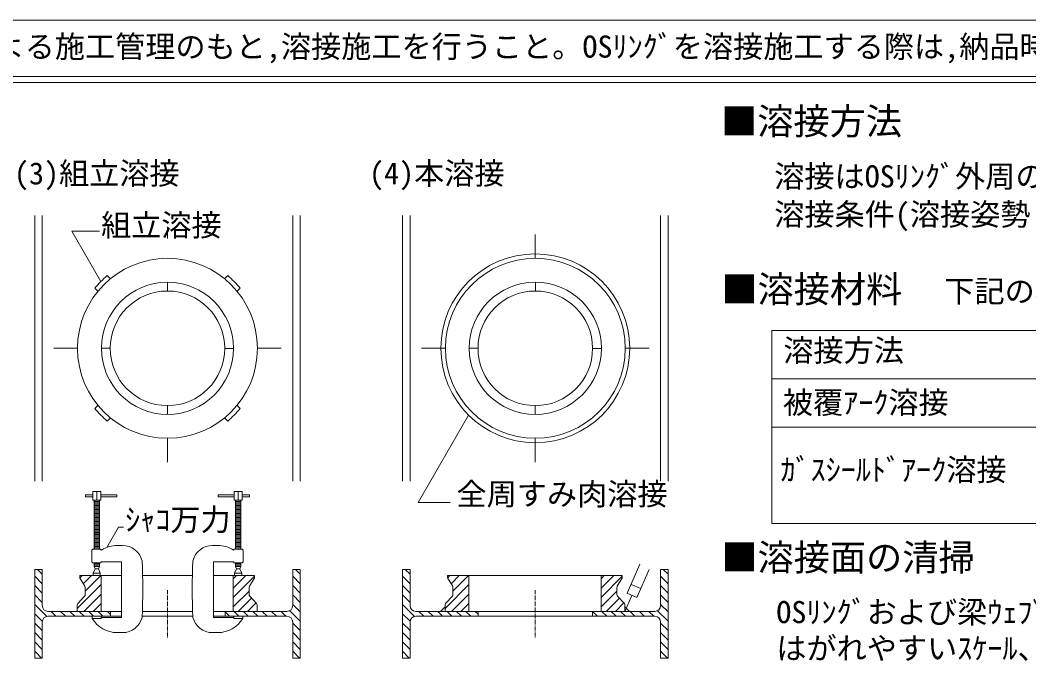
# Model space of a CAD drawing. Units: millimetres, scale not verified. Extents: x -5554 to 1990, y -5428 to 5334.
# Drawn here: x -2057 to -384, y 1039 to 2103 of the extents above; entities that cross this region are included whole.
import ezdxf
from ezdxf.enums import TextEntityAlignment as Align

# ---------------------------------------------------------------- set-up
doc = ezdxf.new("R2010")
doc.units = ezdxf.units.MM
doc.header["$LTSCALE"] = 5
doc.linetypes.add('USER2', pattern=[2, 1.25, -0.25, 0.25, -0.25])
for name, color, linetype, lineweight in [('0-3_5', 7, 'Continuous', 18), ('0-7_waku', 7, 'Continuous', 18), ('8-4_HARI', 7, 'Continuous', 18), ('8-5_SUNPOU', 7, 'Continuous', 18), ('8-6_HATTI', 7, 'Continuous', 18), ('8-9_0', 7, 'Continuous', 18)]:
    doc.layers.add(name, color=color, linetype=linetype, lineweight=lineweight)
doc.styles.add('ＭＳ ゴシック', font='')
doc.styles.get('ＭＳ ゴシック').set_extended_font_data('MS Gothic')

msp = doc.modelspace()

# ---------------------------------------------------------------- linework, layer by layer
at = {"layer": '0-3_5'}
msp.add_solid([(1761.342, 2102.852), (-5325.258, 2102.852), (-5325.258, 2102.852)], dxfattribs=at)
at = {"layer": '8-4_HARI'}
for p, q in [((-2032.48, 1779.012), (-2032.48, 1338.576)), ((-2020.001, 1779.012), (-2020.001, 1338.576)), ((-1604.523, 1779.012), (-1604.523, 1338.576)), ((-1592.044, 1779.012), (-1592.044, 1338.576)), ((-1422.48, 1779.012), (-1422.48, 1338.576)), ((-1410.001, 1779.012), (-1410.001, 1338.576)), ((-994.523, 1779.012), (-994.523, 1338.576)), ((-982.044, 1779.012), (-982.044, 1338.576)), ((-1971.051, 1752.795), (-1924.804, 1752.795)), ((-1906.868, 1674.162), (-1912.082, 1679.377)), ((-1717.657, 1674.162), (-1712.442, 1679.377)), ((-1927.63, 1653.4), (-1932.845, 1658.615)), ((-1696.894, 1653.4), (-1691.68, 1658.615)), ((-1927.63, 1464.189), (-1932.845, 1458.974)), ((-1696.894, 1464.189), (-1691.68, 1458.974)), ((-1906.868, 1443.427), (-1912.082, 1438.212)), ((-1717.657, 1443.427), (-1712.442, 1438.212)), ((-1312.951, 1448.105), (-1396.78, 1302.91)), ((-1936.135, 1321.551), (-1922.922, 1321.551)), ((-1936.135, 1321.551), (-1936.135, 1306.869)), ((-1929.528, 1321.551), (-1929.528, 1306.869)), ((-1922.922, 1321.551), (-1922.922, 1306.869)), ((-1688.39, 1321.551), (-1701.603, 1321.551)), ((-1701.603, 1321.551), (-1701.603, 1306.869)), ((-1694.996, 1321.551), (-1694.996, 1306.869)), ((-1688.39, 1321.551), (-1688.39, 1306.869)), ((-1936.135, 1315.678), (-1948.323, 1315.678)), ((-1948.323, 1315.678), (-1948.323, 1312.742)), ((-1936.135, 1312.742), (-1948.323, 1312.742)), ((-1936.135, 1306.869), (-1922.922, 1306.869)), ((-1933.933, 1306.869), (-1933.933, 1225.826)), ((-1925.124, 1306.869), (-1925.124, 1225.826)), ((-1922.922, 1312.742), (-1896.052, 1312.742)), ((-1701.603, 1312.742), (-1728.472, 1312.742)), ((-1688.39, 1306.869), (-1701.603, 1306.869)), ((-1699.4, 1306.869), (-1699.4, 1225.826)), ((-1690.592, 1306.869), (-1690.592, 1225.826)), ((-1688.39, 1315.678), (-1676.201, 1315.678)), ((-1688.39, 1312.742), (-1676.201, 1312.742)), ((-1676.201, 1315.678), (-1676.201, 1312.742)), ((-1933.933, 1304.667), (-1925.124, 1304.667)), ((-1933.933, 1302.465), (-1925.124, 1302.465)), ((-1933.933, 1300.263), (-1925.124, 1300.263)), ((-1933.933, 1298.061), (-1925.124, 1298.061)), ((-1933.933, 1295.858), (-1925.124, 1295.858)), ((-1933.933, 1293.656), (-1925.124, 1293.656)), ((-1933.933, 1291.454), (-1925.124, 1291.454)), ((-1933.933, 1289.252), (-1925.124, 1289.252)), ((-1690.592, 1304.667), (-1699.4, 1304.667)), ((-1690.592, 1302.465), (-1699.4, 1302.465)), ((-1690.592, 1300.263), (-1699.4, 1300.263)), ((-1690.592, 1298.061), (-1699.4, 1298.061)), ((-1690.592, 1295.858), (-1699.4, 1295.858)), ((-1690.592, 1293.656), (-1699.4, 1293.656)), ((-1690.592, 1291.454), (-1699.4, 1291.454)), ((-1690.592, 1289.252), (-1699.4, 1289.252)), ((-1343.231, 1302.91), (-1396.78, 1302.91)), ((-1933.933, 1287.05), (-1925.124, 1287.05)), ((-1933.933, 1284.848), (-1925.124, 1284.848)), ((-1933.933, 1282.645), (-1925.124, 1282.645)), ((-1933.933, 1280.443), (-1925.124, 1280.443)), ((-1933.933, 1278.241), (-1925.124, 1278.241)), ((-1933.933, 1276.039), (-1925.124, 1276.039)), ((-1933.933, 1273.837), (-1925.124, 1273.837)), ((-1933.933, 1271.634), (-1925.124, 1271.634)), ((-1690.592, 1287.05), (-1699.4, 1287.05)), ((-1690.592, 1284.848), (-1699.4, 1284.848)), ((-1690.592, 1282.645), (-1699.4, 1282.645)), ((-1690.592, 1280.443), (-1699.4, 1280.443)), ((-1690.592, 1278.241), (-1699.4, 1278.241)), ((-1690.592, 1276.039), (-1699.4, 1276.039)), ((-1690.592, 1273.837), (-1699.4, 1273.837)), ((-1690.592, 1271.634), (-1699.4, 1271.634)), ((-1933.933, 1269.432), (-1925.124, 1269.432)), ((-1933.933, 1267.23), (-1925.124, 1267.23)), ((-1933.933, 1265.028), (-1925.124, 1265.028)), ((-1933.933, 1262.826), (-1925.124, 1262.826)), ((-1933.933, 1260.624), (-1925.124, 1260.624)), ((-1933.933, 1258.421), (-1925.124, 1258.421)), ((-1933.933, 1256.219), (-1925.124, 1256.219)), ((-1893.747, 1262.079), (-1885.059, 1262.079)), ((-1690.592, 1269.432), (-1699.4, 1269.432)), ((-1690.592, 1267.23), (-1699.4, 1267.23)), ((-1690.592, 1265.028), (-1699.4, 1265.028)), ((-1690.592, 1262.826), (-1699.4, 1262.826)), ((-1690.592, 1260.624), (-1699.4, 1260.624)), ((-1690.592, 1258.421), (-1699.4, 1258.421)), ((-1690.592, 1256.219), (-1699.4, 1256.219)), ((-1933.933, 1254.017), (-1925.124, 1254.017)), ((-1933.933, 1252.112), (-1925.124, 1252.112)), ((-1933.933, 1249.909), (-1925.124, 1249.909)), ((-1933.933, 1247.707), (-1925.124, 1247.707)), ((-1933.933, 1245.505), (-1925.124, 1245.505)), ((-1933.933, 1243.303), (-1925.124, 1243.303)), ((-1933.933, 1241.101), (-1925.124, 1241.101)), ((-1933.933, 1238.899), (-1925.124, 1238.899)), ((-1690.592, 1254.017), (-1699.4, 1254.017)), ((-1690.592, 1252.112), (-1699.4, 1252.112)), ((-1690.592, 1249.909), (-1699.4, 1249.909)), ((-1690.592, 1247.707), (-1699.4, 1247.707)), ((-1690.592, 1245.505), (-1699.4, 1245.505)), ((-1690.592, 1243.303), (-1699.4, 1243.303)), ((-1690.592, 1241.101), (-1699.4, 1241.101)), ((-1690.592, 1238.899), (-1699.4, 1238.899)), ((-1937.786, 1224.358), (-1936.318, 1225.826)), ((-1937.786, 1204.835), (-1937.786, 1224.358)), ((-1933.933, 1236.696), (-1925.124, 1236.696)), ((-1933.933, 1234.494), (-1925.124, 1234.494)), ((-1933.933, 1232.292), (-1925.124, 1232.292)), ((-1933.933, 1230.09), (-1925.124, 1230.09)), ((-1933.933, 1227.888), (-1925.124, 1227.888)), ((-1895.528, 1231.995), (-1887.023, 1231.995)), ((-1728.997, 1231.995), (-1737.502, 1231.995)), ((-1690.592, 1236.696), (-1699.4, 1236.696)), ((-1690.592, 1234.494), (-1699.4, 1234.494)), ((-1690.592, 1232.292), (-1699.4, 1232.292)), ((-1690.592, 1230.09), (-1699.4, 1230.09)), ((-1690.592, 1227.888), (-1699.4, 1227.888)), ((-1686.738, 1224.358), (-1688.206, 1225.826)), ((-1686.738, 1204.835), (-1686.738, 1224.358)), ((-1937.786, 1204.835), (-1936.318, 1203.367)), ((-1921.637, 1204.835), (-1888.604, 1204.835)), ((-1888.604, 1204.835), (-1888.604, 1112.71)), ((-1735.92, 1204.835), (-1735.92, 1112.71)), ((-1702.887, 1204.835), (-1735.92, 1204.835)), ((-1686.738, 1204.835), (-1688.206, 1203.367)), ((-2032.48, 1191.989), (-2032.48, 1045.177)), ((-2032.48, 1191.989), (-2020.001, 1191.989)), ((-2020.001, 1191.989), (-2020.001, 1132.163)), ((-1932.464, 1193.09), (-1935.401, 1185.749)), ((-1933.933, 1203.367), (-1933.933, 1196.76)), ((-1933.933, 1201.461), (-1925.124, 1201.461)), ((-1933.933, 1199.259), (-1925.124, 1199.259)), ((-1933.933, 1196.76), (-1925.124, 1196.76)), ((-1932.464, 1193.09), (-1933.933, 1196.76)), ((-1932.464, 1193.09), (-1926.592, 1193.09)), ((-1926.592, 1193.09), (-1925.124, 1196.76)), ((-1926.592, 1193.09), (-1923.656, 1185.749)), ((-1925.124, 1203.367), (-1925.124, 1196.76)), ((-1697.932, 1193.09), (-1700.869, 1185.749)), ((-1699.4, 1203.367), (-1699.4, 1196.76)), ((-1690.592, 1201.461), (-1699.4, 1201.461)), ((-1690.592, 1199.259), (-1699.4, 1199.259)), ((-1690.592, 1196.76), (-1699.4, 1196.76)), ((-1697.932, 1193.09), (-1699.4, 1196.76)), ((-1692.06, 1193.09), (-1697.932, 1193.09)), ((-1692.06, 1193.09), (-1690.592, 1196.76)), ((-1692.06, 1193.09), (-1689.124, 1185.749)), ((-1690.592, 1203.367), (-1690.592, 1196.76)), ((-1604.523, 1191.989), (-1592.044, 1191.989)), ((-1604.523, 1191.989), (-1604.523, 1132.163)), ((-1592.044, 1191.989), (-1592.044, 1045.177)), ((-1422.48, 1191.989), (-1422.48, 1045.177)), ((-1422.48, 1191.989), (-1410.001, 1191.989)), ((-1410.001, 1191.989), (-1410.001, 1132.163)), ((-1013.402, 1191.989), (-1033.925, 1145.456)), ((-994.523, 1191.989), (-982.044, 1191.989)), ((-994.523, 1191.989), (-994.523, 1132.163)), ((-982.044, 1191.989), (-982.044, 1045.177)), ((-1957.606, 1182.079), (-1957.606, 1178.61)), ((-1957.606, 1182.079), (-1888.604, 1182.079)), ((-1949.287, 1164.157), (-1957.116, 1176.878)), ((-1935.401, 1185.749), (-1923.656, 1185.749)), ((-1935.401, 1185.749), (-1935.401, 1182.079)), ((-1923.656, 1185.749), (-1923.656, 1182.079)), ((-1922.371, 1182.079), (-1922.371, 1122.62)), ((-1853.607, 1182.079), (-1770.917, 1182.079)), ((-1735.92, 1182.079), (-1668.019, 1182.079)), ((-1703.254, 1182.079), (-1703.254, 1122.62)), ((-1689.124, 1185.749), (-1700.869, 1185.749)), ((-1700.869, 1185.749), (-1700.869, 1182.079)), ((-1689.124, 1185.749), (-1689.124, 1182.079)), ((-1676.338, 1164.157), (-1668.509, 1176.878)), ((-1668.019, 1182.079), (-1668.019, 1178.61)), ((-1347.606, 1182.079), (-1347.606, 1178.61)), ((-1347.606, 1182.079), (-1058.019, 1182.079)), ((-1339.287, 1164.157), (-1347.116, 1176.878)), ((-1312.371, 1182.079), (-1312.371, 1122.62)), ((-1093.254, 1182.079), (-1093.254, 1122.62)), ((-1066.338, 1164.157), (-1058.509, 1176.878)), ((-1058.019, 1182.079), (-1058.019, 1178.61)), ((-1948.797, 1162.426), (-1948.797, 1150.338)), ((-1676.828, 1162.426), (-1676.828, 1150.338)), ((-1338.797, 1162.426), (-1338.797, 1150.338)), ((-1066.828, 1162.426), (-1066.828, 1150.338)), ((-1043.468, 1167.437), (-1027.363, 1160.334)), ((-1949.673, 1148.097), (-1961.134, 1135.681)), ((-1675.952, 1148.097), (-1664.491, 1135.681)), ((-1339.673, 1148.097), (-1351.134, 1135.681)), ((-1065.952, 1148.097), (-1054.491, 1135.681)), ((-1041.977, 1149.008), (-1053.615, 1122.62)), ((-2010.458, 1122.62), (-1922.371, 1122.62)), ((-1962.01, 1133.441), (-1962.01, 1122.62)), ((-1962.01, 1122.62), (-1888.604, 1122.62)), ((-1906.708, 1122.62), (-1906.708, 1114.546)), ((-1854.021, 1122.62), (-1770.503, 1122.62)), ((-1735.92, 1122.62), (-1663.615, 1122.62)), ((-1716.716, 1122.62), (-1716.716, 1114.546)), ((-1702.153, 1122.62), (-1614.066, 1122.62)), ((-1663.615, 1133.441), (-1663.615, 1122.62)), ((-1400.458, 1122.62), (-1312.371, 1122.62)), ((-1352.01, 1133.441), (-1352.01, 1122.62)), ((-1352.01, 1122.62), (-1053.615, 1122.62)), ((-1297.258, 1122.62), (-1297.258, 1114.546)), ((-1107.266, 1122.62), (-1107.266, 1114.546)), ((-1092.153, 1122.62), (-1004.066, 1122.62)), ((-1053.615, 1133.441), (-1053.615, 1122.62)), ((-2020.001, 1105.003), (-2020.001, 1045.177)), ((-2010.458, 1114.546), (-1922.371, 1114.546)), ((-1937.052, 1114.546), (-1922.371, 1114.546)), ((-1937.052, 1114.546), (-1937.052, 1110.875)), ((-1937.052, 1110.875), (-1922.371, 1110.875)), ((-1922.371, 1114.546), (-1922.371, 1110.875)), ((-1922.371, 1114.546), (-1888.604, 1114.546)), ((-1922.371, 1112.71), (-1888.604, 1112.71)), ((-1854.336, 1114.546), (-1770.188, 1114.546)), ((-1735.92, 1114.546), (-1702.153, 1114.546)), ((-1702.153, 1112.71), (-1735.92, 1112.71)), ((-1702.153, 1114.546), (-1614.066, 1114.546)), ((-1687.472, 1114.546), (-1702.153, 1114.546)), ((-1702.153, 1114.546), (-1702.153, 1110.875)), ((-1687.472, 1110.875), (-1702.153, 1110.875)), ((-1687.472, 1114.546), (-1687.472, 1110.875)), ((-1604.523, 1105.003), (-1604.523, 1045.177)), ((-1410.001, 1105.003), (-1410.001, 1045.177)), ((-1400.458, 1114.546), (-1297.258, 1114.546)), ((-1297.258, 1114.546), (-1107.266, 1114.546)), ((-1107.266, 1114.546), (-1004.066, 1114.546)), ((-994.523, 1105.003), (-994.523, 1045.177)), ((-1895.528, 1087.385), (-1887.023, 1087.385)), ((-1728.997, 1087.385), (-1737.502, 1087.385)), ((-2032.48, 1045.177), (-2020.001, 1045.177)), ((-1604.523, 1045.177), (-1592.044, 1045.177)), ((-1422.48, 1045.177), (-1410.001, 1045.177)), ((-994.523, 1045.177), (-982.044, 1045.177))]:
    msp.add_line(p, q, dxfattribs=at)
for points in [[(-1922.922, 1315.678), (-1896.052, 1315.678), (-1896.052, 1312.742)], [(-1701.603, 1315.678), (-1728.472, 1315.678), (-1728.472, 1312.742)], [(-1921.637, 1224.358), (-1923.105, 1225.826), (-1936.318, 1225.826)], [(-1702.887, 1224.358), (-1701.419, 1225.826), (-1688.206, 1225.826)], [(-1921.637, 1204.835), (-1923.105, 1203.367), (-1936.318, 1203.367)], [(-1702.887, 1204.835), (-1701.419, 1203.367), (-1688.206, 1203.367)], [(-1028.735, 1200.841), (-1050.029, 1152.559), (-1033.925, 1145.456)]]:
    msp.add_lwpolyline(points, dxfattribs=at)
for centre, radius in [((-1812.262, 1558.794), 149.198), ((-1202.262, 1558.794), 156.538), ((-1202.262, 1558.794), 149.198), ((-1812.262, 1558.794), 109.558), ((-1202.262, 1558.794), 109.558), ((-1812.262, 1558.794), 94.996), ((-1202.262, 1558.794), 94.996)]:
    msp.add_circle(centre, radius, dxfattribs=at)
for centre, radius, start, end in [((-1812.262, 1558.794), 156.538, 129.61851, 140.38149), ((-1812.262, 1558.794), 156.538, 39.61851, 50.38149), ((-1812.262, 1558.794), 156.538, 219.61851, 230.38149), ((-1812.262, 1558.794), 156.538, 309.61851, 320.38149), ((-1895.528, 1183.547), 48.448, 90, 122.60997), ((-1887.023, 1198.342), 33.653, 14.32768, 90), ((-1737.502, 1198.342), 33.653, 90, 165.67232), ((-1728.997, 1183.547), 48.448, 57.39003, 90), ((-2908.172, 1159.69), 1054.803, 357.44726, 2.55274), ((-716.352, 1159.69), 1054.803, 177.44726, 182.55274), ((-1954.303, 1178.61), 3.303, 180, 211.6075), ((-1671.323, 1178.61), 3.303, 328.3925, 360), ((-1344.303, 1178.61), 3.303, 180, 211.6075), ((-1061.323, 1178.61), 3.303, 328.3925, 360), ((-1952.101, 1162.426), 3.303, 0, 31.6075), ((-1673.525, 1162.426), 3.303, 148.3925, 180), ((-1342.101, 1162.426), 3.303, 0, 31.6075), ((-1063.525, 1162.426), 3.303, 148.3925, 180), ((-1952.101, 1150.338), 3.303, 317.29061, 0), ((-1673.525, 1150.338), 3.303, 180, 222.70939), ((-1342.101, 1150.338), 3.303, 317.29061, 0), ((-1063.525, 1150.338), 3.303, 180, 222.70939), ((-2010.458, 1132.163), 9.543, 180, 270), ((-1958.707, 1133.441), 3.303, 137.29061, 180), ((-1666.918, 1133.441), 3.303, 0, 42.70939), ((-1614.066, 1132.163), 9.543, 270, 0), ((-1400.458, 1132.163), 9.543, 180, 270), ((-1348.707, 1133.441), 3.303, 137.29061, 180), ((-1056.918, 1133.441), 3.303, 0, 42.70939), ((-1004.066, 1132.163), 9.543, 270, 0), ((-2010.458, 1105.003), 9.543, 90, 180), ((-1895.528, 1135.833), 48.448, 211.00758, 270), ((-1887.023, 1121.038), 33.653, 270, 345.67232), ((-1737.502, 1121.038), 33.653, 194.32768, 270), ((-1728.997, 1135.833), 48.448, 270, 328.99242), ((-1614.066, 1105.003), 9.543, 0, 90), ((-1400.458, 1105.003), 9.543, 90, 180), ((-1004.066, 1105.003), 9.543, 0, 90)]:
    msp.add_arc(centre, radius, start, end, dxfattribs=at)
at = {"layer": '8-5_SUNPOU'}
for p, q in [((-1812.262, 1760.441), (-1812.262, 1740.756)), ((-1971.051, 1752.795), (-1922.951, 1669.484)), ((-1202.262, 1747.363), (-1202.262, 1707.992)), ((-1812.024, 1668.353), (-1812.024, 1653.79)), ((-1202.024, 1668.353), (-1202.024, 1653.79)), ((-2000.831, 1558.794), (-1961.46, 1558.794)), ((-1921.82, 1559.033), (-1907.257, 1559.033)), ((-1702.704, 1558.556), (-1717.267, 1558.556)), ((-1663.064, 1558.794), (-1623.693, 1558.794)), ((-1390.831, 1558.794), (-1351.46, 1558.794)), ((-1311.82, 1559.033), (-1297.257, 1559.033)), ((-1092.704, 1558.556), (-1107.267, 1558.556)), ((-1053.064, 1558.794), (-1013.693, 1558.794)), ((-1812.501, 1449.236), (-1812.501, 1463.799)), ((-1202.501, 1449.236), (-1202.501, 1463.799)), ((-1812.262, 1409.597), (-1812.262, 1370.226)), ((-1202.262, 1409.597), (-1202.262, 1370.226)), ((-1893.747, 1262.079), (-1912.997, 1228.736))]:
    msp.add_line(p, q, dxfattribs=at)
at = {"layer": '8-5_SUNPOU', "linetype": 'USER2'}
for p, q in [((-1812.262, 1157.813), (-1812.262, 1079.353)), ((-1202.262, 1157.813), (-1202.262, 1079.353))]:
    msp.add_line(p, q, dxfattribs=at)
at = {"layer": '8-6_HATTI'}
for p, q in [((-2020.001, 1184.092), (-2027.898, 1191.989)), ((-1592.044, 1184.092), (-1599.941, 1191.989)), ((-1410.001, 1184.092), (-1417.898, 1191.989)), ((-982.044, 1184.092), (-989.941, 1191.989)), ((-2020.001, 1168.52), (-2032.48, 1180.999)), ((-1953.972, 1182.079), (-1957.602, 1178.449)), ((-1938.4, 1182.079), (-1951.967, 1168.512)), ((-1922.829, 1182.079), (-1948.797, 1156.11)), ((-1682.24, 1182.079), (-1703.254, 1161.065)), ((-1697.812, 1182.079), (-1703.254, 1176.637)), ((-1668.019, 1180.728), (-1703.254, 1145.494)), ((-1592.044, 1168.52), (-1604.523, 1180.999)), ((-1410.001, 1168.52), (-1422.48, 1180.999)), ((-1343.972, 1182.079), (-1347.602, 1178.449)), ((-1328.4, 1182.079), (-1341.967, 1168.512)), ((-1312.829, 1182.079), (-1338.797, 1156.11)), ((-1072.24, 1182.079), (-1093.254, 1161.065)), ((-1087.812, 1182.079), (-1093.254, 1176.637)), ((-1058.019, 1180.728), (-1093.254, 1145.494)), ((-982.044, 1168.52), (-994.523, 1180.999)), ((-2020.001, 1152.949), (-2032.48, 1165.428)), ((-1922.371, 1166.965), (-1962.01, 1127.326)), ((-1676.828, 1156.348), (-1703.254, 1129.922)), ((-1592.044, 1152.949), (-1604.523, 1165.428)), ((-1410.001, 1152.949), (-1422.48, 1165.428)), ((-1312.371, 1166.965), (-1352.01, 1127.326)), ((-1066.828, 1156.348), (-1093.254, 1129.922)), ((-982.044, 1152.949), (-994.523, 1165.428)), ((-2020.001, 1137.377), (-2032.48, 1149.856)), ((-1922.371, 1151.393), (-1951.144, 1122.62)), ((-1672.858, 1144.746), (-1694.984, 1122.62)), ((-1592.044, 1137.377), (-1604.523, 1149.856)), ((-1410.001, 1137.377), (-1422.48, 1149.856)), ((-1312.371, 1151.393), (-1341.144, 1122.62)), ((-1062.858, 1144.746), (-1084.984, 1122.62)), ((-982.044, 1137.377), (-994.523, 1149.856)), ((-2012.517, 1114.321), (-2032.48, 1134.284)), ((-1997.17, 1114.546), (-2005.244, 1122.62)), ((-1981.598, 1114.546), (-1989.673, 1122.62)), ((-1966.026, 1114.546), (-1974.101, 1122.62)), ((-1950.455, 1114.546), (-1958.529, 1122.62)), ((-1934.883, 1114.546), (-1942.957, 1122.62)), ((-1922.371, 1135.821), (-1935.572, 1122.62)), ((-1919.311, 1114.546), (-1927.386, 1122.62)), ((-1906.708, 1117.514), (-1911.814, 1122.62)), ((-1709.359, 1114.546), (-1716.716, 1121.903)), ((-1693.787, 1114.546), (-1701.862, 1122.62)), ((-1678.215, 1114.546), (-1686.29, 1122.62)), ((-1665.384, 1136.649), (-1679.412, 1122.62)), ((-1662.643, 1114.546), (-1670.718, 1122.62)), ((-1647.072, 1114.546), (-1655.146, 1122.62)), ((-1631.5, 1114.546), (-1639.575, 1122.62)), ((-1615.928, 1114.546), (-1624.003, 1122.62)), ((-1592.044, 1106.233), (-1609.561, 1123.75)), ((-1592.044, 1121.805), (-1604.523, 1134.284)), ((-1402.517, 1114.321), (-1422.48, 1134.284)), ((-1387.17, 1114.546), (-1395.244, 1122.62)), ((-1371.598, 1114.546), (-1379.673, 1122.62)), ((-1356.026, 1114.546), (-1364.101, 1122.62)), ((-1359.351, 1122.62), (-1352.01, 1129.961)), ((-1340.455, 1114.546), (-1348.529, 1122.62)), ((-1324.883, 1114.546), (-1332.957, 1122.62)), ((-1312.371, 1135.821), (-1325.572, 1122.62)), ((-1309.311, 1114.546), (-1317.386, 1122.62)), ((-1297.258, 1118.065), (-1301.814, 1122.62)), ((-1099.359, 1114.546), (-1107.266, 1122.453)), ((-1083.787, 1114.546), (-1091.862, 1122.62)), ((-1068.215, 1114.546), (-1076.29, 1122.62)), ((-1055.384, 1136.649), (-1069.412, 1122.62)), ((-1052.643, 1114.546), (-1060.718, 1122.62)), ((-1046.274, 1122.62), (-1053.615, 1129.961)), ((-1037.072, 1114.546), (-1045.146, 1122.62)), ((-1021.5, 1114.546), (-1029.575, 1122.62)), ((-1005.928, 1114.546), (-1014.003, 1122.62)), ((-982.044, 1106.233), (-999.561, 1123.75)), ((-982.044, 1121.805), (-994.523, 1134.284)), ((-2020.001, 1106.233), (-2032.48, 1118.712)), ((-1410.001, 1106.233), (-1422.48, 1118.712)), ((-2020.001, 1090.662), (-2032.48, 1103.141)), ((-2020.001, 1075.09), (-2032.48, 1087.569)), ((-1592.044, 1090.662), (-1604.523, 1103.141)), ((-1592.044, 1075.09), (-1604.523, 1087.569)), ((-1410.001, 1090.662), (-1422.48, 1103.141)), ((-1410.001, 1075.09), (-1422.48, 1087.569)), ((-982.044, 1090.662), (-994.523, 1103.141)), ((-982.044, 1075.09), (-994.523, 1087.569)), ((-2020.001, 1059.518), (-2032.48, 1071.997)), ((-1592.044, 1059.518), (-1604.523, 1071.997)), ((-1410.001, 1059.518), (-1422.48, 1071.997)), ((-982.044, 1059.518), (-994.523, 1071.997)), ((-2021.232, 1045.177), (-2032.48, 1056.425)), ((-1593.275, 1045.177), (-1604.523, 1056.425)), ((-1411.232, 1045.177), (-1422.48, 1056.425)), ((-983.275, 1045.177), (-994.523, 1056.425))]:
    msp.add_line(p, q, dxfattribs=at)
at = {"layer": '8-9_0'}
for p, q in [((1761.342, 2102.852), (-3369.67, 2102.852)), ((1761.342, 2009.328), (-3369.67, 2009.328)), ((1761.342, 1999.328), (-3369.67, 1999.328)), ((1761.342, 1999.328), (-3369.67, 1999.328)), ((-809.789, 1588.139), (1637.199, 1588.139)), ((-809.789, 1268.139), (-809.789, 1588.139)), ((-809.789, 1508.139), (1637.199, 1508.139)), ((-809.789, 1428.139), (1637.199, 1428.139)), ((-809.789, 1268.139), (1637.199, 1268.139))]:
    msp.add_line(p, q, dxfattribs=at)

# ---------------------------------------------------------------- texts
at = {"layer": '0-7_waku', "style": 'ＭＳ ゴシック'}
for s, height, p in [('(鉄骨製作業者に属する鉄骨製作管理技術者による施工管理のもと,溶接施工を行うこと。OSﾘﾝｸﾞを溶接施工する際は,納品時に付属している｢OSﾘﾝｸﾞ溶接施工ﾏﾆｭｱﾙ｣を必ず確認すること)', 36.66, (-3124.144, 2029.696)), ('■溶接方法', 43.99, (-894.075, 1900.02)), ('(3)組立溶接', 36.66, (-2066.927, 1819.501)), ('(4)本溶接', 36.66, (-1478.032, 1819.501)), ('溶接はOSﾘﾝｸﾞ外周の全周すみ肉溶接とし,溶接姿勢は水平すみ溶接とする。必ず鉄骨ｳｪﾌﾞ面を上面に向け、', 36.66, (-805.979, 1814.604)), ('溶接条件(溶接姿勢・溶接環境等)を確保する。OSﾘﾝｸﾞの予熱温度は｢OSﾘﾝｸﾞ溶接施工ﾏﾆｭｱﾙ｣による。', 36.66, (-805.979, 1751.604)), ('組立溶接', 36.66, (-1922.435, 1733.719)), ('■溶接材料', 43.99, (-893.665, 1621.589)), ('下記の表に示す規格を満たし、かつ、490N/mm\u3000級高張力鋼に適用可能なものを使用する。', 36.66, (-523.953, 1624.183)), ('溶接方法', 36.66, (-790.943, 1525.948)), ('被覆ｱｰｸ溶接', 36.66, (-791.642, 1439.592)), ('ｶﾞｽｼｰﾙﾄﾞｱｰｸ溶接', 36.66, (-795.67, 1328.115)), ('全周すみ肉溶接', 36.66, (-1332.979, 1287.82)), ('ｼｬｺ万力', 36.66, (-1882.459, 1245.4)), ('■溶接面の清掃', 43.99, (-893.665, 1176.88)), ('OSﾘﾝｸﾞおよび梁ｳｪﾌﾞ溶接面は溶接に先立ち、水分･ｽﾗｸﾞ･ごみ･さび･油･塗料･', 36.66, (-802.569, 1092.13)), ('はがれやすいｽｹｰﾙ、および、その他溶接に支障となるものは、あらかじめ', 36.66, (-802.569, 1032.13))]:
    msp.add_text(s, height=height, dxfattribs=at).set_placement(p, align=Align.BOTTOM_LEFT)

doc.saveas('drawing.dxf')
